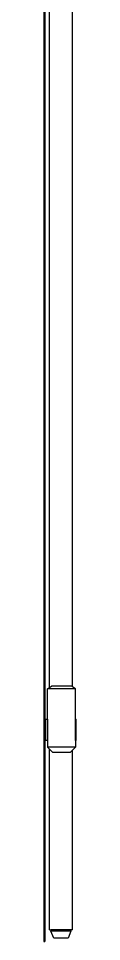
# Model space of a CAD drawing. Header units: millimetres. Extents: x 2122 to 4894, y -1177 to 2056.
# Drawn here: x 2403 to 2460, y -1177 to 439 of the extents above; entities that cross this region are included whole.
import ezdxf

# ---------------------------------------------------------------- set-up
doc = ezdxf.new("R2010")
doc.units = ezdxf.units.MM
doc.layers.add('Edges', color=7, linetype='Continuous')

# ---------------------------------------------------------------- blocks, each defined once
blk = doc.blocks.new('TV+Aerial+fr')
at = {"layer": 'Edges'}
for p, q in [((19.3, 1135.7), (19.3, -1403.6)), ((21.3, 1135.7), (21.3, -1403.6)), ((29.4, -958.5), (29.4, 1135.7)), ((69.4, -957.3), (69.4, 1135.5)), ((25.8, -960.9), (29.4, -958.5)), ((74.8, -960.9), (25.8, -960.9)), ((25.8, -1014.3), (25.8, -960.9)), ((29.4, -958.5), (32.7, -956.4)), ((68, -956.4), (32.7, -956.4)), ((69.4, -957.3), (68, -956.4)), ((74.8, -960.9), (69.4, -957.3)), ((74.8, -1014.3), (74.8, -960.9)), ((22.7, -1051.3), (22.7, -1014.3)), ((22.7, -1014.3), (25.8, -1014.3)), ((25.8, -1014.3), (25.8, -1051.3)), ((74.8, -1051.3), (74.8, -1014.3)), ((74.8, -1014.3), (76.2, -1014.3)), ((76.2, -1051.3), (76.2, -1014.3)), ((25.8, -1051.3), (22.7, -1051.3)), ((25.8, -1051.3), (25.8, -1063.1)), ((74.8, -1063.1), (25.8, -1063.1)), ((29.4, -1066.7), (25.8, -1063.1)), ((29.4, -1383.1), (29.4, -1066.7)), ((35.2, -1072.5), (29.4, -1066.7)), ((69.4, -1068.5), (74.8, -1063.1)), ((74.8, -1051.3), (76.2, -1051.3)), ((74.8, -1051.3), (74.8, -1063.1)), ((65.5, -1072.5), (35.2, -1072.5)), ((65.5, -1072.5), (69.4, -1068.5)), ((69.4, -1383.1), (69.4, -1068.5)), ((29.4, -1383.1), (31.8, -1383.1)), ((31.8, -1383.1), (31.8, -1385.4)), ((67, -1383.1), (31.8, -1383.1)), ((36.9, -1397.7), (31.8, -1385.4)), ((67, -1385.4), (31.8, -1385.4)), ((67, -1385.4), (62, -1397.7)), ((67, -1383.1), (67, -1385.4)), ((69.4, -1383.1), (67, -1383.1)), ((19.3, -1403.6), (21.3, -1403.6)), ((62, -1397.7), (36.9, -1397.7))]:
    blk.add_line(p, q, dxfattribs=at)

msp = doc.modelspace()

# ---------------------------------------------------------------- block references
msp.add_blockref('TV+Aerial+fr', (2383.9, 226.3))

doc.saveas('drawing.dxf')
